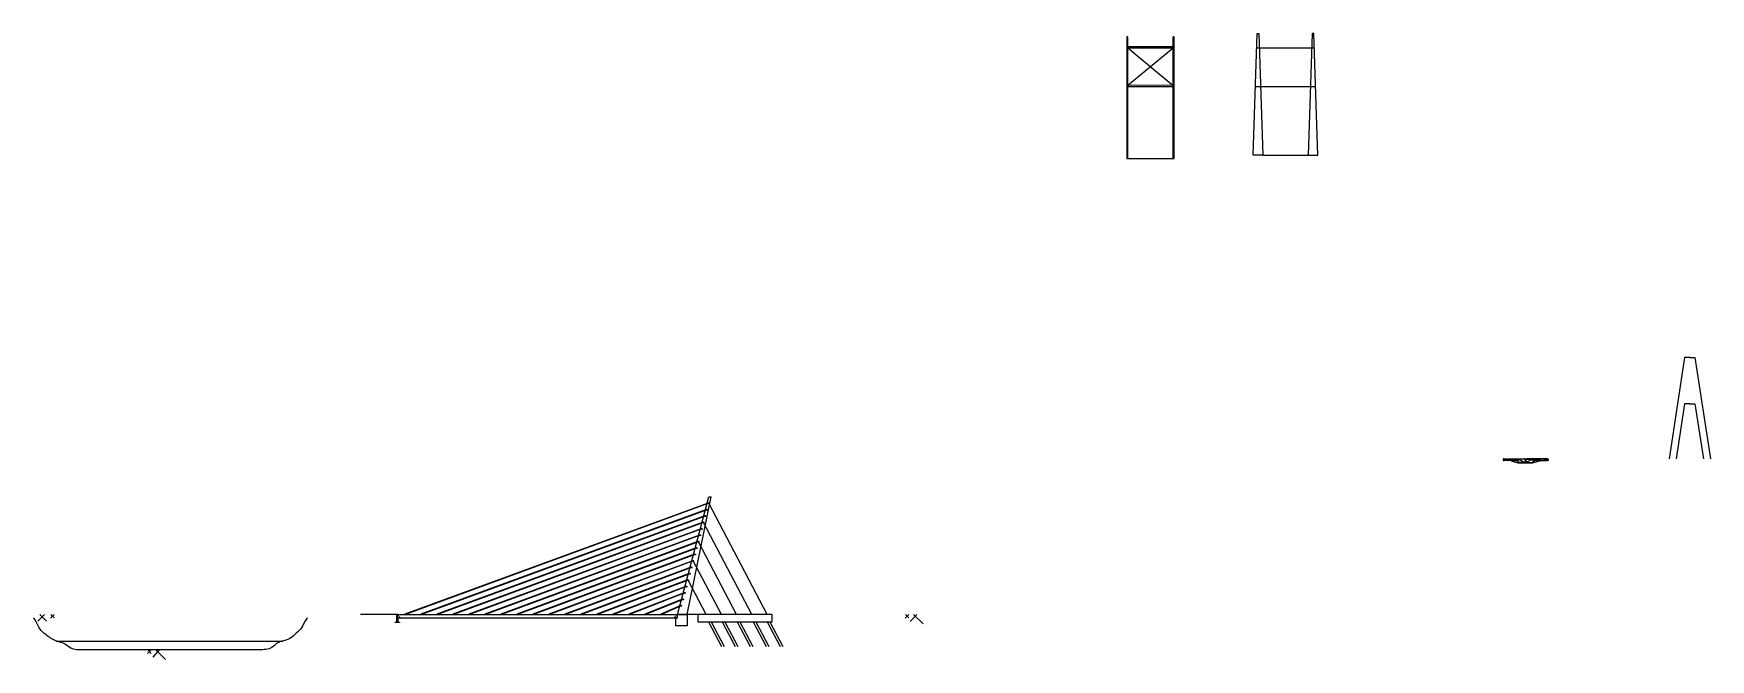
# Model space of a CAD drawing. Header units: feet. Extents: x 10 to 620286, y 10 to 604899.
# Drawn here: x 582543 to 620286, y 590826 to 604899 of the extents above; entities outside this region: 1.
import ezdxf

# ---------------------------------------------------------------- set-up
doc = ezdxf.new("R2010")
doc.units = ezdxf.units.FT
doc.header["$MEASUREMENT"] = 0
doc.linetypes.add('ACAD_ISO03W100', pattern=[30, 12, -18])
pattern_1 = [(45, (0, 0), (-0.088388347648, 0.088388347648), [])]
pattern_2 = [(45, (48, -1e-10), (-0.088388347648, 0.088388347648), [])]

msp = doc.modelspace()

# ---------------------------------------------------------------- hatches: boundary and pattern name
h = msp.add_hatch()
h.set_pattern_fill('ANSI31', color=256)
h.set_pattern_definition(pattern_1)
h.paths.add_polyline_path([(615952, 595326), (615947, 595326), (615947, 595261), (615952, 595261)])
h = msp.add_hatch()
h.set_pattern_fill('ANSI31', color=256)
h.set_pattern_definition(pattern_1)
h.paths.add_polyline_path([(615971, 595250), (615971, 595244), (616122, 595244), (616122, 595250)])
h = msp.add_hatch()
h.set_pattern_fill('ANSI31', color=256)
h.set_pattern_definition(pattern_2)
h.paths.add_polyline_path([(616133, 595250), (616133, 595244), (616283, 595244), (616283, 595250)])
h = msp.add_hatch()
h.set_pattern_fill('ANSI31', color=256)
h.set_pattern_definition(pattern_2)
h.paths.add_polyline_path([(616303, 595261), (616307, 595261), (616307, 595326), (616303, 595326)])

# ---------------------------------------------------------------- linework, layer by layer
for p, q in [((607172, 604827), (607148, 604827)), ((607148, 604827), (607148, 602091)), ((607172, 602091), (607172, 604827)), ((608192, 602091), (608192, 604827)), ((608216, 604827), (608192, 604827)), ((608216, 602091), (608216, 604827)), ((609994, 602163), (610084, 604899)), ((610084, 604899), (610120, 604899)), ((610120, 604899), (610210, 602163)), ((611320, 604899), (611230, 602163)), ((611356, 604899), (611320, 604899)), ((611446, 602163), (611356, 604899)), ((607172, 604609), (607172, 604585)), ((608192, 604599), (607172, 604599)), ((607172, 604599), (607172, 604575)), ((607172, 602091), (607172, 604587)), ((607172, 604575), (608192, 604575)), ((607172, 604575), (608192, 603735)), ((607172, 603736), (608192, 604575)), ((608192, 604598), (608192, 604610)), ((608192, 604598), (608192, 604610)), ((608192, 604587), (608192, 604599)), ((610073, 604575), (611367, 604575)), ((608192, 603735), (607172, 603736)), ((607172, 603736), (607172, 603712)), ((607172, 603712), (608192, 603712)), ((608192, 603723), (608192, 603735)), ((608192, 602091), (608192, 603723)), ((610045, 603712), (611395, 603712)), ((607148, 602091), (607172, 602091)), ((607172, 602091), (608192, 602091)), ((608192, 602091), (608216, 602091)), ((610210, 602163), (609994, 602163)), ((610210, 602163), (611230, 602163)), ((611230, 602163), (611206, 602163)), ((611230, 602163), (611446, 602163)), ((611230, 602163), (611254, 602163)), ((619705, 597618), (619357, 595338)), ((619825, 597618), (619705, 597618)), ((619818, 597618), (619938, 597618)), ((619938, 597618), (620286, 595338)), ((619705, 596571), (619517, 595338)), ((619825, 596571), (619705, 596571)), ((619818, 596571), (619938, 596571)), ((619938, 596571), (620126, 595338)), ((615635, 595338), (615617, 595338)), ((615617, 595338), (615617, 595302)), ((615635, 595338), (615617, 595338)), ((615617, 595302), (615635, 595302)), ((615635, 595338), (616103, 595338)), ((615635, 595338), (615803, 595338)), ((615635, 595338), (615693, 595338)), ((615635, 595338), (615659, 595338)), ((615803, 595291), (615635, 595302)), ((615947, 595302), (615635, 595302)), ((615659, 595338), (616091, 595338)), ((615803, 595338), (615803, 595291)), ((616103, 595326), (615803, 595326)), ((615803, 595298), (615947, 595252)), ((615803, 595291), (615947, 595244)), ((615947, 595244), (615947, 595338)), ((615947, 595244), (615947, 595261)), ((615947, 595261), (615958, 595261)), ((615947, 595244), (615947, 595245)), ((615947, 595244), (615971, 595244)), ((615958, 595326), (616122, 595255)), ((615958, 595261), (615958, 595326)), ((615958, 595261), (615971, 595255)), ((615971, 595244), (615971, 595255)), ((616091, 595326), (616091, 595338)), ((616091, 595244), (616103, 595244)), ((616103, 595338), (616095, 595338)), ((616103, 595338), (616103, 595338)), ((616103, 595338), (616115, 595338)), ((616103, 595326), (616115, 595326)), ((616103, 595244), (616103, 595244)), ((616103, 595244), (616115, 595244)), ((616103, 595244), (616151, 595244)), ((616115, 595338), (616139, 595338)), ((616115, 595338), (616115, 595326)), ((616115, 595326), (616139, 595326)), ((616115, 595326), (616139, 595326)), ((616122, 595244), (616122, 595326)), ((616127, 595326), (616127, 595244)), ((616127, 595326), (616127, 595244)), ((616297, 595326), (616133, 595255)), ((616133, 595244), (616133, 595326)), ((616139, 595338), (616151, 595338)), ((616139, 595326), (616139, 595338)), ((616139, 595326), (616151, 595326)), ((616619, 595338), (616151, 595338)), ((616151, 595338), (616160, 595338)), ((616151, 595338), (616151, 595338)), ((616151, 595326), (616451, 595326)), ((616151, 595244), (616151, 595244)), ((616163, 595244), (616151, 595244)), ((616163, 595326), (616163, 595338)), ((616595, 595338), (616163, 595338)), ((616297, 595261), (616283, 595255)), ((616283, 595244), (616283, 595255)), ((616307, 595244), (616283, 595244)), ((616297, 595261), (616297, 595326)), ((616307, 595261), (616297, 595261)), ((616307, 595244), (616307, 595338)), ((616619, 595302), (616307, 595302)), ((616451, 595298), (616307, 595252)), ((616451, 595291), (616307, 595244)), ((616307, 595244), (616307, 595261)), ((616307, 595244), (616307, 595245)), ((616619, 595338), (616451, 595338)), ((616451, 595338), (616451, 595291)), ((616451, 595291), (616619, 595302)), ((616619, 595338), (616562, 595338)), ((616571, 595338), (616589, 595338)), ((616619, 595338), (616595, 595338)), ((616619, 595338), (616637, 595338)), ((616637, 595302), (616619, 595302)), ((616637, 595338), (616637, 595302)), ((597035, 591840), (597744, 594483)), ((597251, 591839), (597796, 594483)), ((597744, 594483), (597796, 594483)), ((597728, 594342), (590903, 591846)), ((597740, 594337), (590915, 591840)), ((597689, 594198), (591263, 591846)), ((597702, 594193), (591275, 591840)), ((599054, 591840), (597740, 594337)), ((597650, 594054), (591623, 591846)), ((597663, 594049), (591635, 591840)), ((597612, 593910), (591983, 591846)), ((597625, 593905), (591995, 591840)), ((597573, 593766), (592343, 591846)), ((597586, 593761), (592355, 591840)), ((598711, 591839), (597625, 593905)), ((597535, 593622), (592703, 591846)), ((597547, 593617), (592715, 591840)), ((597496, 593478), (593063, 591846)), ((597509, 593473), (593075, 591840)), ((597458, 593334), (593423, 591846)), ((597470, 593329), (593435, 591840)), ((598368, 591839), (597509, 593473)), ((597419, 593190), (593783, 591846)), ((597432, 593185), (593795, 591840)), ((597380, 593046), (594143, 591846)), ((597393, 593041), (594155, 591840)), ((598025, 591839), (597393, 593041)), ((597342, 592902), (594503, 591846)), ((597354, 592897), (594515, 591840)), ((597303, 592758), (594863, 591846)), ((597316, 592753), (594875, 591840)), ((597265, 592614), (595223, 591846)), ((597277, 592609), (595235, 591840)), ((597682, 591839), (597277, 592609)), ((597226, 592470), (595583, 591846)), ((597239, 592465), (595595, 591840)), ((597187, 592326), (595943, 591846)), ((597200, 592321), (595955, 591840)), ((582792, 591840), (582642, 591688)), ((582683, 591840), (582836, 591686)), ((583009, 591840), (582925, 591755)), ((582931, 591840), (583009, 591761)), ((590735, 591840), (589899, 591840)), ((590733, 591840), (590715, 591840)), ((590735, 591840), (597035, 591840)), ((590735, 591840), (590735, 591762)), ((590735, 591840), (597035, 591840)), ((597149, 592182), (596303, 591846)), ((597162, 592177), (596315, 591840)), ((597110, 592038), (596663, 591846)), ((597123, 592033), (596675, 591840)), ((597035, 591762), (597035, 591840)), ((597251, 591840), (597251, 591840)), ((597500, 591667), (597500, 591840)), ((599161, 591839), (599161, 591667)), ((602246, 591839), (602162, 591754)), ((602168, 591839), (602246, 591760)), ((602427, 591839), (602277, 591676)), ((602349, 591839), (602568, 591624)), ((590735, 591762), (597035, 591762)), ((597035, 591762), (597000, 591762)), ((597000, 591760), (597000, 591753)), ((599161, 591667), (597500, 591667)), ((598036, 591110), (597743, 591667)), ((598096, 591110), (597803, 591667)), ((598342, 591110), (598049, 591667)), ((598402, 591110), (598109, 591667)), ((598677, 591110), (598384, 591667)), ((598737, 591110), (598444, 591667)), ((599040, 591110), (598748, 591667)), ((599100, 591110), (598807, 591667)), ((599355, 591110), (599063, 591667)), ((599415, 591110), (599122, 591667)), ((583054, 591240), (588154, 591240)), ((587656, 591042), (583650, 591042)), ((585193, 591042), (585109, 590957)), ((585115, 591042), (585193, 590963)), ((585374, 591042), (585225, 590879)), ((585296, 591042), (585515, 590826)), ((10, 10), (6310, 10))]:
    msp.add_line(p, q)
at = {"linetype": 'ACAD_ISO03W100'}
for p, q in [((590799, 591762), (590735, 591840)), ((597035, 591840), (596962, 591762))]:
    msp.add_line(p, q, dxfattribs=at)
for points in [[(615635, 595302), (615635, 595302), (615635, 595327), (615716, 595327), (615716, 595338)], [(616619, 595302), (616619, 595302), (616619, 595327), (616538, 595327), (616538, 595338)], [(590751, 591760), (590735, 591760), (590733, 591760), (590733, 591840), (590715, 591840), (590715, 591753), (590715, 591668)], [(597000, 591760), (597035, 591760), (597037, 591760), (597037, 591840), (597251, 591840), (597251, 591753), (597251, 591580), (597000, 591580), (597000, 591753)], [(590751, 591668), (590781, 591668), (590781, 591656), (590685, 591656), (590685, 591668), (590715, 591668)], [(590751, 591668), (590751, 591760)]]:
    msp.add_lwpolyline(points)
for points in [[(615947, 595326), (615947, 595261), (615952, 595261), (615952, 595326)], [(616122, 595255), (615971, 595255), (615971, 595250), (616122, 595250)], [(615971, 595244), (616122, 595244), (616122, 595250), (615971, 595250)], [(616133, 595255), (616283, 595255), (616283, 595250), (616133, 595250)], [(616283, 595244), (616133, 595244), (616133, 595250), (616283, 595250)], [(616307, 595326), (616307, 595261), (616303, 595261), (616303, 595326)]]:
    msp.add_lwpolyline(points, close=True)
for centre in [(597702, 594193), (597740, 594337), (597586, 593761), (597625, 593905), (597663, 594049), (597470, 593329), (597509, 593473), (597547, 593617), (597393, 593041), (597432, 593185), (597277, 592609), (597316, 592753), (597354, 592897), (597162, 592177), (597200, 592321), (597239, 592465), (597123, 592033)]:
    msp.add_circle(centre, 10.3)
for points, knots in [([(599161, 591839), (597758, 591839), (597397, 591839), (597035, 591840), (597035, 591840), (597035, 591840), (597035, 591840)], [0, 0, 0, 0, 1, 1, 1, 1.210173, 1.210173, 1.210173, 1.210173]), ([(583650, 591042), (583555, 591040), (583395, 591037), (583234, 591203), (583014, 591235), (582841, 591365), (582671, 591505), (582617, 591658), (582561, 591739), (582543, 591762)], [0, 0, 0, 0, 272.704663, 455.496696, 651.684023, 915.042459, 1094.581623, 1299.571482, 1388.255896, 1388.255896, 1388.255896, 1388.255896]), ([(588707, 591762), (588686, 591737), (588634, 591668), (588589, 591526), (588449, 591416), (588321, 591279), (588157, 591243), (588021, 591202), (587907, 591057), (587760, 591048), (587656, 591042)], [123.830923, 123.830923, 123.830923, 123.830923, 239.334796, 428.287698, 624.943517, 849.393746, 1068.263972, 1197.028206, 1337.239885, 1677.520943, 1677.520943, 1677.520943, 1677.520943])]:
    msp.add_open_spline(points, degree=3, knots=knots)
msp.add_point((590735, 591840))

doc.saveas('drawing.dxf')
